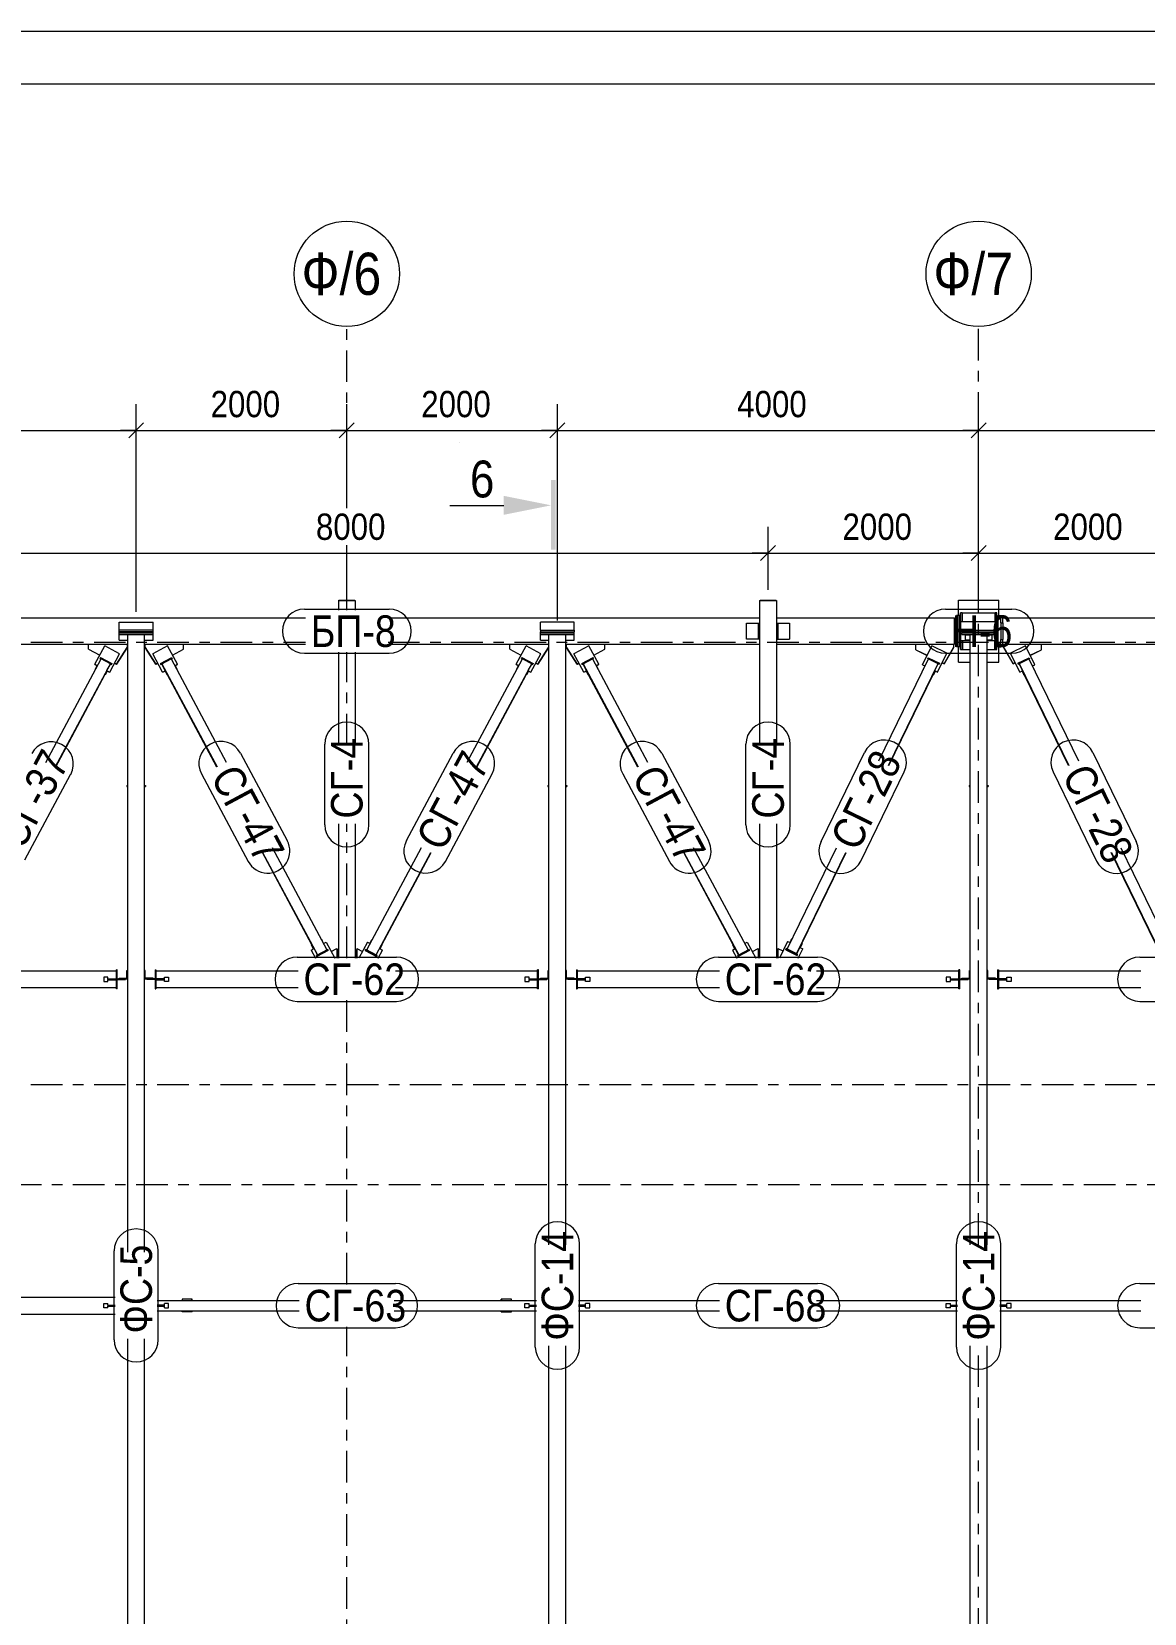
# Model space of a CAD drawing. Header units: millimetres. Extents: x -59 to 782, y -224 to 370.
# Drawn here: x 192.1 to 297.7, y 219.8 to 370 of the extents above; entities that cross this region are included whole.
import ezdxf

# ---------------------------------------------------------------- set-up
doc = ezdxf.new("R2010")
doc.units = ezdxf.units.MM
doc.linetypes.add('XKITLINE00', pattern=[0])
doc.linetypes.add('XKITLINE03', pattern=[6, 3, -1, 1, -1])
for name, color, linetype, lineweight in [('DrawingSheet', 5, 'Continuous', 0), ('Part', 2, 'Continuous', 0), ('PartMark', 3, 'Continuous', 0), ('S-GRID', 1, 'Continuous', 0), ('Section', 6, 'Continuous', 0), ('Z-DIMENSIONS', 1, 'Continuous', 0)]:
    doc.layers.add(name, color=color, linetype=linetype, lineweight=lineweight)
doc.styles.add('GOST type A', font='ARIAL.TTF')

msp = doc.modelspace()

# ---------------------------------------------------------------- hatches: boundary and pattern name
at = {"layer": 'Section'}
for points in [[(241.82, 327.41), (241.82, 320.81), (241.4, 320.81), (241.4, 327.41)], [(241.4, 325.01), (236.9, 324.11), (236.9, 325.91)]]:
    msp.add_hatch(color=256, dxfattribs=at).paths.add_polyline_path(points, flags=17)

# ---------------------------------------------------------------- linework, layer by layer
at = {"layer": 'DrawingSheet', "linetype": 'XKITLINE00', "lineweight": 0}
for p, q in [((781.8, 370), (-59.2, 370)), ((776.8, 365), (-39.2, 365))]:
    msp.add_line(p, q, dxfattribs=at)
at = {"layer": 'Part', "linetype": 'XKITLINE00', "lineweight": 0}
for p, q in [((221.2, 315.97), (222.8, 315.97)), ((221.2, 315.97), (221.2, 315.06)), ((221.24, 315.98), (221.24, 316.01)), ((221.24, 316.01), (222.76, 316.01)), ((221.24, 315.97), (221.24, 316.01)), ((221.24, 315.97), (221.24, 315.98)), ((222.76, 315.97), (222.76, 316.01)), ((222.8, 315.97), (222.8, 315.06)), ((261.2, 315.97), (262.8, 315.97)), ((261.2, 315.97), (261.2, 302.22)), ((261.24, 315.98), (261.24, 316.01)), ((261.24, 316.01), (262.76, 316.01)), ((261.24, 315.97), (261.24, 316.01)), ((261.24, 315.97), (261.24, 315.98)), ((262.76, 315.97), (262.76, 316.01)), ((262.8, 315.97), (262.8, 302.22)), ((280.1, 314.56), (280.1, 316)), ((280.1, 316), (283.9, 316)), ((283.9, 314.56), (283.9, 316)), ((182.8, 314.31), (218.08, 314.31)), ((225.92, 314.31), (261.2, 314.31)), ((262.8, 314.31), (279.72, 314.31)), ((279.72, 313.86), (279.72, 314.31)), ((280.18, 314.56), (279.88, 314.56)), ((279.88, 313.86), (279.88, 314.56)), ((280.18, 311.56), (280.18, 314.56)), ((280.18, 314.06), (280.29, 314.06)), ((280.44, 314.8), (280.29, 314.8)), ((280.29, 313.96), (280.29, 314.8)), ((280.44, 313.96), (280.44, 314.8)), ((280.45, 313.96), (280.45, 314.8)), ((280.45, 314.8), (283.55, 314.8)), ((283.55, 314.8), (283.55, 313.96)), ((283.71, 314.8), (283.56, 314.8)), ((283.56, 314.8), (283.56, 313.96)), ((283.71, 313.96), (283.71, 314.8)), ((283.71, 314.06), (283.82, 314.06)), ((283.82, 314.56), (283.82, 311.56)), ((283.82, 314.56), (284.12, 314.56)), ((284.12, 313.86), (284.12, 314.56)), ((284.28, 314.31), (301.2, 314.31)), ((284.28, 313.86), (284.28, 314.31)), ((200.4, 313.91), (203.6, 313.91)), ((200.4, 313.14), (200.4, 313.91)), ((200.4, 312.98), (200.4, 313.14)), ((203.6, 313.14), (200.4, 313.14)), ((200.4, 312.9), (200.4, 312.98)), ((203.6, 312.98), (200.4, 312.98)), ((200.4, 312.74), (200.4, 312.9)), ((200.4, 312.9), (203.6, 312.9)), ((200.4, 312.21), (200.4, 312.74)), ((200.4, 312.74), (203.6, 312.74)), ((201.2, 254.09), (201.2, 312.74)), ((202.8, 254.09), (202.8, 312.74)), ((203.6, 313.14), (203.6, 313.91)), ((203.6, 312.98), (203.6, 313.14)), ((203.6, 312.9), (203.6, 312.98)), ((203.6, 312.74), (203.6, 312.9)), ((203.6, 312.21), (203.6, 312.74)), ((243.6, 313.91), (240.4, 313.91)), ((240.4, 313.14), (240.4, 313.91)), ((240.4, 313.14), (243.6, 313.14)), ((240.4, 313.14), (240.4, 312.98)), ((240.4, 312.9), (240.4, 312.98)), ((240.4, 312.98), (243.6, 312.98)), ((240.4, 312.74), (240.4, 312.9)), ((240.4, 312.9), (243.6, 312.9)), ((240.4, 312.21), (240.4, 312.74)), ((240.4, 312.74), (243.6, 312.74)), ((241.2, 254.77), (241.2, 312.74)), ((242.8, 254.77), (242.8, 312.74)), ((243.6, 313.14), (243.6, 313.91)), ((243.6, 313.14), (243.6, 312.98)), ((243.6, 312.9), (243.6, 312.98)), ((243.6, 312.74), (243.6, 312.9)), ((243.6, 312.21), (243.6, 312.74)), ((259.95, 312.31), (259.95, 313.81)), ((259.95, 313.81), (261.2, 313.81)), ((261.08, 312.31), (261.08, 313.81)), ((262.8, 313.81), (262.92, 313.81)), ((262.92, 313.81), (262.92, 312.31)), ((262.92, 313.81), (264.05, 313.81)), ((264.05, 313.81), (264.05, 312.31)), ((279.88, 313.86), (279.72, 313.86)), ((279.72, 312.26), (279.72, 313.86)), ((279.88, 312.26), (279.88, 313.86)), ((283.71, 313.96), (280.29, 313.96)), ((280.29, 313.96), (280.29, 312.16)), ((280.4, 312.98), (280.4, 313.14)), ((280.4, 313.14), (283.6, 313.14)), ((280.4, 312.98), (283.6, 312.98)), ((280.4, 312.74), (280.4, 312.9)), ((280.4, 312.9), (283.6, 312.9)), ((280.4, 312.74), (283.6, 312.74)), ((280.75, 312.71), (281.2, 312.71)), ((280.75, 312.21), (280.75, 312.71)), ((281.2, 254.77), (281.2, 312.74)), ((282.8, 254.77), (282.8, 312.74)), ((282.8, 312.71), (283.25, 312.71)), ((283.25, 312.71), (283.25, 312.21)), ((283.6, 312.98), (283.6, 313.14)), ((283.6, 312.74), (283.6, 312.9)), ((283.71, 312.16), (283.71, 313.96)), ((284.12, 313.86), (284.12, 312.26)), ((284.12, 313.86), (284.28, 313.86)), ((284.28, 313.86), (284.28, 312.26)), ((182.8, 311.81), (201.2, 311.81)), ((197.49, 311.35), (197.49, 311.81)), ((197.49, 311.81), (201.14, 311.81)), ((197.49, 311.34), (197.49, 311.35)), ((197.49, 311.35), (198.54, 310.78)), ((197.49, 311.34), (198.54, 310.78)), ((198.07, 309.91), (199.02, 311.67)), ((200.43, 310.92), (199.02, 311.67)), ((200.13, 309.93), (201.14, 311.51)), ((201.14, 311.51), (200.13, 309.94)), ((200.4, 312.21), (201.2, 312.21)), ((201.14, 311.81), (201.14, 311.51)), ((201.14, 311.51), (201.14, 311.51)), ((202.8, 312.21), (203.6, 312.21)), ((202.8, 311.81), (218.08, 311.81)), ((202.86, 311.51), (202.86, 311.81)), ((202.86, 311.81), (206.51, 311.81)), ((202.86, 311.51), (203.87, 309.93)), ((202.86, 311.51), (202.86, 311.51)), ((203.87, 309.94), (202.86, 311.51)), ((204.98, 311.67), (203.57, 310.92)), ((205.93, 309.91), (204.98, 311.67)), ((205.46, 310.78), (206.51, 311.35)), ((205.46, 310.78), (206.51, 311.34)), ((206.51, 311.35), (206.51, 311.81)), ((206.51, 311.34), (206.51, 311.35)), ((221.2, 311.06), (221.2, 302.22)), ((222.8, 311.06), (222.8, 302.22)), ((225.92, 311.81), (241.2, 311.81)), ((237.49, 311.35), (237.49, 311.81)), ((237.49, 311.81), (241.14, 311.81)), ((237.49, 311.34), (237.49, 311.35)), ((237.49, 311.35), (238.54, 310.78)), ((237.49, 311.34), (238.54, 310.78)), ((238.07, 309.91), (239.02, 311.67)), ((240.43, 310.92), (239.02, 311.67)), ((240.13, 309.93), (241.14, 311.51)), ((241.14, 311.51), (240.13, 309.94)), ((240.4, 312.21), (241.2, 312.21)), ((241.14, 311.81), (241.14, 311.51)), ((241.14, 311.51), (241.14, 311.51)), ((242.8, 312.21), (243.6, 312.21)), ((242.8, 311.81), (261.2, 311.81)), ((242.86, 311.51), (242.86, 311.81)), ((242.86, 311.81), (246.51, 311.81)), ((242.86, 311.51), (243.87, 309.93)), ((242.86, 311.51), (242.86, 311.51)), ((243.87, 309.94), (242.86, 311.51)), ((244.98, 311.67), (243.57, 310.92)), ((245.93, 309.91), (244.98, 311.67)), ((245.46, 310.78), (246.51, 311.35)), ((245.46, 310.78), (246.51, 311.34)), ((246.51, 311.35), (246.51, 311.81)), ((246.51, 311.34), (246.51, 311.35)), ((261.2, 312.31), (259.95, 312.31)), ((262.8, 312.31), (262.92, 312.31)), ((262.8, 311.81), (279.72, 311.81)), ((262.92, 312.31), (264.05, 312.31)), ((276.02, 311.29), (276.02, 311.81)), ((276.02, 311.81), (279.61, 311.81)), ((276.02, 311.28), (276.02, 311.29)), ((276.02, 311.29), (277.1, 310.77)), ((276.02, 311.28), (277.1, 310.76)), ((276.67, 309.87), (277.54, 311.67)), ((278.98, 310.97), (277.54, 311.67)), ((278.1, 309.18), (278.98, 310.97)), ((278.72, 309.97), (279.61, 311.51)), ((279.61, 311.51), (278.72, 309.98)), ((278.98, 310.96), (278.98, 310.97)), ((279.61, 311.81), (279.61, 311.51)), ((279.61, 311.51), (279.61, 311.51)), ((279.72, 311.81), (279.72, 312.26)), ((279.88, 312.26), (279.72, 312.26)), ((279.88, 311.56), (279.88, 312.26)), ((280.18, 311.56), (279.88, 311.56)), ((280.1, 310.12), (280.1, 311.56)), ((280.18, 312.06), (280.29, 312.06)), ((280.29, 311.32), (280.29, 312.16)), ((280.29, 312.16), (281.2, 312.16)), ((280.29, 311.32), (280.44, 311.32)), ((280.44, 311.32), (280.44, 312.16)), ((280.45, 312.16), (280.45, 311.32)), ((280.45, 311.32), (281.2, 311.32)), ((281.2, 312.21), (280.75, 312.21)), ((283.25, 312.21), (282.8, 312.21)), ((282.8, 312.16), (283.71, 312.16)), ((282.8, 311.32), (283.55, 311.32)), ((283.55, 311.32), (283.55, 312.16)), ((283.56, 312.16), (283.56, 311.32)), ((283.56, 311.32), (283.71, 311.32)), ((283.71, 311.32), (283.71, 312.16)), ((283.71, 312.06), (283.82, 312.06)), ((283.82, 311.56), (284.12, 311.56)), ((283.9, 310.12), (283.9, 311.56)), ((284.12, 311.56), (284.12, 312.26)), ((284.12, 312.26), (284.28, 312.26)), ((284.28, 311.81), (284.28, 312.26)), ((284.28, 311.81), (301.2, 311.81)), ((284.39, 311.51), (284.39, 311.81)), ((284.39, 311.81), (287.98, 311.81)), ((284.39, 311.51), (285.28, 309.97)), ((284.39, 311.51), (284.39, 311.51)), ((285.28, 309.98), (284.39, 311.51)), ((286.46, 311.67), (285.02, 310.97)), ((285.9, 309.18), (285.02, 310.97)), ((285.02, 310.97), (285.02, 310.96)), ((287.33, 309.87), (286.46, 311.67)), ((286.9, 310.77), (287.98, 311.29)), ((286.9, 310.76), (287.98, 311.28)), ((287.98, 311.29), (287.98, 311.81)), ((287.98, 311.28), (287.98, 311.29)), ((193.42, 300.6), (198.68, 310.43)), ((194.3, 300.13), (199.56, 309.96)), ((198.07, 309.91), (198.3, 309.79)), ((198.07, 309.9), (198.07, 309.91)), ((198.07, 309.9), (198.3, 309.78)), ((198.3, 309.8), (198.12, 309.44)), ((198.3, 309.8), (198.33, 309.78)), ((198.62, 310.56), (198.59, 310.49)), ((198.59, 310.49), (199.65, 309.92)), ((198.59, 310.45), (198.59, 310.49)), ((198.59, 310.45), (198.67, 310.41)), ((198.62, 310.56), (199.69, 309.99)), ((199.56, 309.96), (198.68, 310.43)), ((199.23, 309.31), (199.56, 309.93)), ((199.49, 309.16), (200.43, 310.92)), ((199.49, 309.15), (200.43, 310.91)), ((199.56, 309.93), (199.56, 309.96)), ((199.56, 309.93), (199.65, 309.88)), ((199.65, 309.92), (199.69, 309.99)), ((199.65, 309.88), (199.69, 309.95)), ((199.65, 309.92), (199.65, 309.88)), ((199.69, 309.99), (199.69, 309.95)), ((199.95, 310.03), (200.13, 309.93)), ((199.96, 310.03), (200.13, 309.94)), ((200.13, 309.93), (200.13, 309.94)), ((200.43, 310.91), (200.43, 310.92)), ((204.51, 309.16), (203.57, 310.92)), ((203.57, 310.92), (203.57, 310.91)), ((204.51, 309.15), (203.57, 310.91)), ((203.87, 309.93), (204.05, 310.03)), ((203.87, 309.94), (204.04, 310.03)), ((203.87, 309.93), (203.87, 309.94)), ((204.31, 309.99), (205.38, 310.56)), ((204.31, 309.99), (204.31, 309.95)), ((204.31, 309.99), (204.35, 309.92)), ((204.31, 309.95), (204.35, 309.88)), ((204.35, 309.92), (205.41, 310.49)), ((204.35, 309.88), (204.44, 309.93)), ((204.35, 309.88), (204.35, 309.92)), ((204.44, 309.96), (205.32, 310.43)), ((204.44, 309.93), (204.44, 309.96)), ((204.44, 309.96), (209.68, 300.16)), ((204.77, 309.31), (204.44, 309.93)), ((205.32, 310.43), (210.56, 300.63)), ((205.33, 310.41), (205.41, 310.45)), ((205.38, 310.56), (205.41, 310.49)), ((205.41, 310.49), (205.41, 310.45)), ((205.67, 309.78), (205.7, 309.8)), ((205.7, 309.79), (205.93, 309.91)), ((205.7, 309.78), (205.93, 309.9)), ((205.88, 309.44), (205.7, 309.8)), ((205.93, 309.9), (205.93, 309.91)), ((233.44, 300.63), (238.68, 310.43)), ((234.32, 300.16), (239.56, 309.96)), ((238.07, 309.91), (238.3, 309.79)), ((238.07, 309.9), (238.07, 309.91)), ((238.07, 309.9), (238.3, 309.78)), ((238.3, 309.8), (238.12, 309.44)), ((238.3, 309.8), (238.33, 309.78)), ((238.62, 310.56), (238.59, 310.49)), ((238.59, 310.49), (239.65, 309.92)), ((238.59, 310.45), (238.59, 310.49)), ((238.59, 310.45), (238.67, 310.41)), ((238.62, 310.56), (239.69, 309.99)), ((239.56, 309.96), (238.68, 310.43)), ((239.23, 309.31), (239.56, 309.93)), ((239.49, 309.16), (240.43, 310.92)), ((239.49, 309.15), (240.43, 310.91)), ((239.56, 309.93), (239.56, 309.96)), ((239.56, 309.93), (239.65, 309.88)), ((239.65, 309.92), (239.69, 309.99)), ((239.65, 309.88), (239.69, 309.95)), ((239.65, 309.92), (239.65, 309.88)), ((239.69, 309.99), (239.69, 309.95)), ((239.95, 310.03), (240.13, 309.93)), ((239.96, 310.03), (240.13, 309.94)), ((240.13, 309.93), (240.13, 309.94)), ((240.43, 310.91), (240.43, 310.92)), ((244.51, 309.16), (243.57, 310.92)), ((243.57, 310.92), (243.57, 310.91)), ((244.51, 309.15), (243.57, 310.91)), ((243.87, 309.93), (244.05, 310.03)), ((243.87, 309.94), (244.04, 310.03)), ((243.87, 309.93), (243.87, 309.94)), ((244.31, 309.99), (245.38, 310.56)), ((244.31, 309.99), (244.31, 309.95)), ((244.31, 309.99), (244.35, 309.92)), ((244.31, 309.95), (244.35, 309.88)), ((244.35, 309.92), (245.41, 310.49)), ((244.35, 309.88), (244.44, 309.93)), ((244.35, 309.88), (244.35, 309.92)), ((244.44, 309.96), (245.32, 310.43)), ((244.44, 309.93), (244.44, 309.96)), ((244.44, 309.96), (249.68, 300.16)), ((244.77, 309.31), (244.44, 309.93)), ((245.32, 310.43), (250.56, 300.63)), ((245.33, 310.41), (245.41, 310.45)), ((245.38, 310.56), (245.41, 310.49)), ((245.41, 310.49), (245.41, 310.45)), ((245.67, 309.78), (245.7, 309.8)), ((245.7, 309.79), (245.93, 309.91)), ((245.7, 309.78), (245.93, 309.9)), ((245.88, 309.44), (245.7, 309.8)), ((245.93, 309.9), (245.93, 309.91)), ((272.53, 300.74), (277.25, 310.42)), ((273.43, 300.31), (278.15, 309.98)), ((276.67, 309.87), (276.89, 309.76)), ((276.67, 309.87), (276.67, 309.87)), ((276.67, 309.87), (276.89, 309.76)), ((276.9, 309.77), (276.72, 309.41)), ((276.9, 309.77), (276.93, 309.76)), ((277.19, 310.54), (277.16, 310.47)), ((277.16, 310.47), (278.24, 309.94)), ((277.16, 310.43), (277.16, 310.47)), ((277.16, 310.43), (277.24, 310.39)), ((277.19, 310.54), (278.28, 310.02)), ((278.15, 309.98), (277.25, 310.42)), ((277.84, 309.31), (278.15, 309.95)), ((278.1, 309.17), (278.98, 310.96)), ((278.15, 309.95), (278.15, 309.98)), ((278.15, 309.95), (278.24, 309.91)), ((278.24, 309.94), (278.28, 310.02)), ((278.24, 309.91), (278.28, 309.98)), ((278.24, 309.94), (278.24, 309.91)), ((278.28, 310.02), (278.28, 309.98)), ((278.54, 310.07), (278.72, 309.98)), ((278.54, 310.06), (278.72, 309.97)), ((278.72, 309.97), (278.72, 309.98)), ((280.1, 310.12), (281.2, 310.12)), ((282.8, 310.12), (283.9, 310.12)), ((285.9, 309.17), (285.02, 310.96)), ((285.28, 309.98), (285.46, 310.07)), ((285.28, 309.97), (285.46, 310.06)), ((285.28, 309.97), (285.28, 309.98)), ((285.72, 310.02), (286.81, 310.54)), ((285.72, 310.02), (285.72, 309.98)), ((285.72, 310.02), (285.76, 309.94)), ((285.72, 309.98), (285.76, 309.91)), ((285.76, 309.94), (286.84, 310.47)), ((285.76, 309.91), (285.85, 309.95)), ((285.76, 309.91), (285.76, 309.94)), ((285.85, 309.98), (286.75, 310.42)), ((285.85, 309.95), (285.85, 309.98)), ((285.85, 309.98), (290.57, 300.31)), ((286.16, 309.31), (285.85, 309.95)), ((286.75, 310.42), (291.47, 300.74)), ((286.76, 310.39), (286.84, 310.43)), ((286.81, 310.54), (286.84, 310.47)), ((286.84, 310.47), (286.84, 310.43)), ((287.07, 309.76), (287.1, 309.77)), ((287.28, 309.41), (287.1, 309.77)), ((287.11, 309.76), (287.33, 309.87)), ((287.11, 309.76), (287.33, 309.87)), ((287.33, 309.87), (287.33, 309.87)), ((194.33, 300.11), (199.04, 308.92)), ((198.12, 309.44), (198.12, 309.42)), ((198.12, 309.44), (198.14, 309.43)), ((198.12, 309.42), (198.13, 309.41)), ((199.22, 309.31), (199.03, 308.96)), ((199.03, 308.96), (199.03, 308.93)), ((199.03, 308.96), (199.07, 308.94)), ((199.03, 308.93), (199.07, 308.91)), ((199.07, 308.94), (199.26, 309.29)), ((199.26, 309.26), (199.07, 308.91)), ((199.07, 308.91), (199.07, 308.94)), ((199.22, 309.31), (199.26, 309.29)), ((199.26, 309.29), (199.26, 309.26)), ((199.26, 309.28), (199.49, 309.16)), ((199.26, 309.27), (199.49, 309.15)), ((199.49, 309.15), (199.49, 309.16)), ((204.51, 309.16), (204.74, 309.28)), ((204.51, 309.15), (204.74, 309.27)), ((204.51, 309.15), (204.51, 309.16)), ((204.74, 309.29), (204.78, 309.31)), ((204.74, 309.29), (204.93, 308.94)), ((204.74, 309.26), (204.74, 309.29)), ((204.74, 309.26), (204.93, 308.91)), ((204.97, 308.96), (204.78, 309.31)), ((204.93, 308.94), (204.97, 308.96)), ((204.93, 308.91), (204.93, 308.94)), ((204.93, 308.91), (204.97, 308.93)), ((209.65, 300.15), (204.96, 308.92)), ((204.97, 308.93), (204.97, 308.96)), ((205.86, 309.43), (205.88, 309.44)), ((205.87, 309.41), (205.88, 309.42)), ((205.88, 309.42), (205.88, 309.44)), ((234.35, 300.15), (239.04, 308.92)), ((238.12, 309.44), (238.12, 309.42)), ((238.12, 309.44), (238.14, 309.43)), ((238.12, 309.42), (238.13, 309.41)), ((239.22, 309.31), (239.03, 308.96)), ((239.03, 308.96), (239.03, 308.93)), ((239.03, 308.96), (239.07, 308.94)), ((239.03, 308.93), (239.07, 308.91)), ((239.07, 308.94), (239.26, 309.29)), ((239.26, 309.26), (239.07, 308.91)), ((239.07, 308.91), (239.07, 308.94)), ((239.22, 309.31), (239.26, 309.29)), ((239.26, 309.29), (239.26, 309.26)), ((239.26, 309.28), (239.49, 309.16)), ((239.26, 309.27), (239.49, 309.15)), ((239.49, 309.15), (239.49, 309.16)), ((244.51, 309.16), (244.74, 309.28)), ((244.51, 309.15), (244.74, 309.27)), ((244.51, 309.15), (244.51, 309.16)), ((244.74, 309.29), (244.78, 309.31)), ((244.74, 309.29), (244.93, 308.94)), ((244.74, 309.26), (244.74, 309.29)), ((244.74, 309.26), (244.93, 308.91)), ((244.97, 308.96), (244.78, 309.31)), ((244.93, 308.94), (244.97, 308.96)), ((244.93, 308.91), (244.93, 308.94)), ((244.93, 308.91), (244.97, 308.93)), ((249.65, 300.15), (244.96, 308.92)), ((244.97, 308.93), (244.97, 308.96)), ((245.86, 309.43), (245.88, 309.44)), ((245.87, 309.41), (245.88, 309.42)), ((245.88, 309.42), (245.88, 309.44)), ((273.46, 300.29), (277.67, 308.93)), ((276.72, 309.41), (276.72, 309.39)), ((276.72, 309.41), (276.75, 309.4)), ((276.72, 309.39), (276.74, 309.38)), ((277.83, 309.32), (277.66, 308.96)), ((277.66, 308.96), (277.66, 308.93)), ((277.66, 308.96), (277.7, 308.94)), ((277.66, 308.93), (277.7, 308.91)), ((277.7, 308.94), (277.87, 309.3)), ((277.87, 309.27), (277.7, 308.91)), ((277.7, 308.91), (277.7, 308.94)), ((277.83, 309.32), (277.87, 309.3)), ((277.87, 309.3), (277.87, 309.27)), ((277.87, 309.29), (278.1, 309.18)), ((277.87, 309.28), (278.1, 309.17)), ((278.1, 309.17), (278.1, 309.18)), ((285.9, 309.18), (286.13, 309.29)), ((285.9, 309.17), (286.13, 309.28)), ((285.9, 309.17), (285.9, 309.18)), ((286.13, 309.3), (286.17, 309.32)), ((286.13, 309.3), (286.3, 308.94)), ((286.13, 309.27), (286.13, 309.3)), ((286.13, 309.27), (286.3, 308.91)), ((286.34, 308.96), (286.17, 309.32)), ((286.3, 308.94), (286.34, 308.96)), ((286.3, 308.91), (286.3, 308.94)), ((286.3, 308.91), (286.34, 308.93)), ((290.54, 300.29), (286.33, 308.93)), ((286.34, 308.93), (286.34, 308.96)), ((287.25, 309.4), (287.28, 309.41)), ((287.26, 309.38), (287.28, 309.39)), ((287.28, 309.39), (287.28, 309.41)), ((201.1, 298.4), (201.2, 298.4)), ((201.1, 298.4), (201.1, 298.32)), ((201.1, 298.32), (201.2, 298.32)), ((202.8, 298.4), (202.9, 298.4)), ((202.8, 298.32), (202.9, 298.32)), ((202.9, 298.4), (202.9, 298.32)), ((241.1, 298.4), (241.2, 298.4)), ((241.1, 298.4), (241.1, 298.32)), ((241.1, 298.32), (241.2, 298.32)), ((242.8, 298.4), (242.9, 298.4)), ((242.8, 298.32), (242.9, 298.32)), ((242.9, 298.4), (242.9, 298.32)), ((281.1, 298.4), (281.2, 298.4)), ((281.1, 298.4), (281.1, 298.32)), ((281.1, 298.32), (281.2, 298.32)), ((282.8, 298.4), (282.9, 298.4)), ((282.8, 298.32), (282.9, 298.32)), ((282.9, 298.4), (282.9, 298.32)), ((221.2, 294.76), (221.2, 282)), ((222.8, 294.76), (222.8, 282)), ((261.2, 294.76), (261.2, 282)), ((262.8, 294.76), (262.8, 282)), ((218.68, 283.26), (213.99, 292.04)), ((214.01, 292.05), (219.22, 282.31)), ((214.9, 292.52), (220.1, 282.78)), ((223.9, 282.78), (229.1, 292.52)), ((224.78, 282.31), (229.99, 292.05)), ((225.32, 283.26), (230.01, 292.04)), ((258.68, 283.26), (253.99, 292.04)), ((254.01, 292.05), (259.22, 282.31)), ((254.9, 292.52), (260.1, 282.78)), ((263.82, 282.86), (268.5, 292.48)), ((264.71, 282.42), (269.4, 292.04)), ((265.22, 283.39), (269.43, 292.03)), ((298.78, 283.39), (294.57, 292.03)), ((294.6, 292.04), (299.29, 282.42)), ((295.5, 292.48), (300.18, 282.86)), ((218.62, 282.77), (218.89, 282.91)), ((218.62, 282.77), (218.62, 282.76)), ((218.62, 282.77), (219.03, 282)), ((218.62, 282.76), (219.03, 282)), ((218.7, 283.27), (218.66, 283.25)), ((218.66, 283.23), (218.66, 283.25)), ((218.66, 283.25), (218.85, 282.9)), ((218.84, 282.89), (218.66, 283.23)), ((218.89, 282.92), (218.7, 283.27)), ((218.89, 282.92), (218.85, 282.9)), ((218.85, 282.9), (218.85, 282.89)), ((218.89, 282.91), (218.89, 282.92)), ((219.21, 282.3), (218.89, 282.91)), ((220.2, 282.83), (219.13, 282.26)), ((220.24, 282.76), (219.17, 282.19)), ((220.24, 282.72), (219.17, 282.16)), ((219.62, 283.76), (219.59, 283.75)), ((219.8, 283.41), (219.62, 283.76)), ((219.78, 283.39), (220.03, 283.52)), ((219.8, 283.41), (219.78, 283.39)), ((219.8, 283.4), (219.8, 283.41)), ((220.03, 283.52), (220.85, 282)), ((220.24, 282.76), (220.2, 282.83)), ((220.24, 282.72), (220.24, 282.76)), ((220.51, 282.64), (221.06, 282.93)), ((221.06, 282.93), (221.06, 282)), ((221.2, 282.8), (221.08, 282.8)), ((221.08, 282.8), (221.08, 282)), ((222.8, 282.8), (222.92, 282.8)), ((222.92, 282.8), (222.92, 282)), ((222.94, 282.93), (222.94, 282)), ((222.94, 282.93), (223.49, 282.64)), ((223.97, 283.52), (223.15, 282)), ((223.76, 282.76), (223.8, 282.83)), ((224.83, 282.19), (223.76, 282.76)), ((223.76, 282.76), (223.76, 282.72)), ((223.76, 282.72), (224.83, 282.16)), ((224.87, 282.26), (223.8, 282.83)), ((223.97, 283.52), (224.22, 283.39)), ((224.2, 283.41), (224.38, 283.76)), ((224.22, 283.39), (224.2, 283.41)), ((224.2, 283.4), (224.2, 283.41)), ((224.38, 283.76), (224.41, 283.75)), ((224.79, 282.3), (225.11, 282.91)), ((224.97, 282), (225.38, 282.77)), ((224.97, 282), (225.38, 282.76)), ((225.11, 282.92), (225.3, 283.27)), ((225.15, 282.9), (225.11, 282.92)), ((225.11, 282.91), (225.11, 282.92)), ((225.11, 282.91), (225.38, 282.77)), ((225.34, 283.25), (225.15, 282.9)), ((225.15, 282.89), (225.15, 282.9)), ((225.16, 282.89), (225.34, 283.23)), ((225.3, 283.27), (225.34, 283.25)), ((225.34, 283.23), (225.34, 283.25)), ((225.38, 282.77), (225.38, 282.76)), ((258.62, 282.77), (258.89, 282.91)), ((258.62, 282.77), (258.62, 282.76)), ((258.62, 282.77), (259.03, 282)), ((258.62, 282.76), (259.03, 282)), ((258.7, 283.27), (258.66, 283.25)), ((258.66, 283.23), (258.66, 283.25)), ((258.66, 283.25), (258.85, 282.9)), ((258.84, 282.89), (258.66, 283.23)), ((258.89, 282.92), (258.7, 283.27)), ((258.89, 282.92), (258.85, 282.9)), ((258.85, 282.9), (258.85, 282.89)), ((258.89, 282.91), (258.89, 282.92)), ((259.21, 282.3), (258.89, 282.91)), ((260.2, 282.83), (259.13, 282.26)), ((260.24, 282.76), (259.17, 282.19)), ((260.24, 282.72), (259.17, 282.16)), ((259.62, 283.76), (259.59, 283.75)), ((259.8, 283.41), (259.62, 283.76)), ((259.78, 283.39), (260.03, 283.52)), ((259.8, 283.41), (259.78, 283.39)), ((259.8, 283.4), (259.8, 283.41)), ((260.03, 283.52), (260.85, 282)), ((260.24, 282.76), (260.2, 282.83)), ((260.24, 282.72), (260.24, 282.76)), ((260.51, 282.64), (261.06, 282.93)), ((261.06, 282.93), (261.06, 282)), ((261.2, 282.8), (261.08, 282.8)), ((261.08, 282.8), (261.08, 282)), ((262.8, 282.8), (262.92, 282.8)), ((262.92, 282.8), (262.92, 282)), ((262.94, 282.93), (262.94, 282)), ((262.94, 282.93), (263.42, 282.7)), ((263.86, 283.6), (263.08, 282)), ((263.68, 282.83), (263.72, 282.91)), ((264.77, 282.31), (263.68, 282.83)), ((263.68, 282.83), (263.68, 282.8)), ((263.68, 282.8), (264.77, 282.27)), ((264.81, 282.38), (263.72, 282.91)), ((263.86, 283.6), (264.12, 283.48)), ((264.09, 283.5), (264.27, 283.86)), ((264.12, 283.48), (264.09, 283.5)), ((264.09, 283.49), (264.09, 283.5)), ((264.27, 283.86), (264.3, 283.84)), ((264.73, 282.42), (265.03, 283.03)), ((264.86, 282), (265.3, 282.9)), ((264.86, 282), (265.3, 282.9)), ((265.03, 283.04), (265.2, 283.4)), ((265.06, 283.03), (265.03, 283.04)), ((265.03, 283.03), (265.03, 283.04)), ((265.03, 283.03), (265.3, 282.9)), ((265.24, 283.38), (265.06, 283.03)), ((265.06, 283.02), (265.06, 283.03)), ((265.07, 283.01), (265.24, 283.36)), ((265.2, 283.4), (265.24, 283.38)), ((265.24, 283.36), (265.24, 283.38)), ((265.3, 282.9), (265.3, 282.9)), ((219.17, 282.19), (219.13, 282.26)), ((219.13, 282.26), (219.13, 282.23)), ((219.17, 282.16), (219.13, 282.23)), ((219.17, 282.19), (219.17, 282.16)), ((224.83, 282.19), (224.87, 282.26)), ((224.83, 282.16), (224.87, 282.23)), ((224.83, 282.16), (224.83, 282.19)), ((224.87, 282.23), (224.87, 282.26)), ((259.17, 282.19), (259.13, 282.26)), ((259.13, 282.26), (259.13, 282.23)), ((259.17, 282.16), (259.13, 282.23)), ((259.17, 282.19), (259.17, 282.16)), ((264.77, 282.31), (264.81, 282.38)), ((264.77, 282.27), (264.81, 282.34)), ((264.77, 282.27), (264.77, 282.31)), ((264.81, 282.34), (264.81, 282.38)), ((186.64, 280.8), (200.12, 280.8)), ((199.32, 280.2), (198.92, 280.2)), ((198.92, 280.2), (198.92, 279.8)), ((198.92, 279.8), (199.32, 279.8)), ((199.32, 280.04), (199.32, 280.2)), ((199.32, 280.05), (200.12, 280.05)), ((199.32, 280.04), (199.32, 279.96)), ((199.32, 280.04), (201, 280.04)), ((199.32, 279.8), (199.32, 279.96)), ((199.32, 279.96), (201, 279.96)), ((199.32, 279.95), (200.12, 279.95)), ((200.2, 280.9), (200.12, 280.9)), ((200.12, 280.04), (200.12, 280.9)), ((200.2, 280.04), (200.12, 280.04)), ((200.2, 279.96), (200.12, 279.96)), ((200.12, 279.1), (200.12, 279.96)), ((200.2, 280.04), (200.2, 280.9)), ((200.2, 279.1), (200.2, 279.96)), ((200.4, 280.04), (200.4, 280.11)), ((200.4, 280.11), (201.13, 280.11)), ((201, 280.04), (201, 279.96)), ((201, 280.04), (201.2, 280.04)), ((201.13, 280.11), (201.13, 280.84)), ((201.13, 280.84), (201.2, 280.84)), ((202.87, 280.84), (202.8, 280.84)), ((202.8, 280.04), (203, 280.04)), ((202.87, 280.11), (202.87, 280.84)), ((203.6, 280.11), (202.87, 280.11)), ((204.68, 280.04), (203, 280.04)), ((203, 279.96), (203, 280.04)), ((204.68, 279.96), (203, 279.96)), ((203.6, 280.04), (203.6, 280.11)), ((203.8, 280.9), (203.8, 280.04)), ((203.8, 280.9), (203.88, 280.9)), ((203.8, 280.04), (203.88, 280.04)), ((203.8, 279.96), (203.8, 279.1)), ((203.8, 279.96), (203.88, 279.96)), ((203.88, 280.9), (203.88, 280.04)), ((203.88, 280.8), (217.39, 280.8)), ((203.88, 280.05), (204.68, 280.05)), ((203.88, 279.96), (203.88, 279.1)), ((203.88, 279.95), (204.68, 279.95)), ((204.68, 280.2), (205.08, 280.2)), ((204.68, 280.04), (204.68, 280.2)), ((204.68, 279.96), (204.68, 280.04)), ((204.68, 279.8), (204.68, 279.96)), ((205.08, 279.8), (204.68, 279.8)), ((205.08, 280.2), (205.08, 279.8)), ((226.61, 280.8), (240.12, 280.8)), ((239.32, 280.2), (238.92, 280.2)), ((238.92, 280.2), (238.92, 279.8)), ((238.92, 279.8), (239.32, 279.8)), ((239.32, 280.04), (239.32, 280.2)), ((239.32, 280.05), (240.12, 280.05)), ((239.32, 280.04), (239.32, 279.96)), ((239.32, 280.04), (241, 280.04)), ((239.32, 279.8), (239.32, 279.96)), ((239.32, 279.96), (241, 279.96)), ((239.32, 279.95), (240.12, 279.95)), ((240.2, 280.9), (240.12, 280.9)), ((240.12, 280.04), (240.12, 280.9)), ((240.2, 280.04), (240.12, 280.04)), ((240.2, 279.96), (240.12, 279.96)), ((240.12, 279.1), (240.12, 279.96)), ((240.2, 280.04), (240.2, 280.9)), ((240.2, 279.1), (240.2, 279.96)), ((240.4, 280.04), (240.4, 280.11)), ((240.4, 280.11), (241.13, 280.11)), ((241, 280.04), (241, 279.96)), ((241, 280.04), (241.2, 280.04)), ((241.13, 280.11), (241.13, 280.84)), ((241.13, 280.84), (241.2, 280.84)), ((242.87, 280.84), (242.8, 280.84)), ((242.8, 280.04), (243, 280.04)), ((242.87, 280.11), (242.87, 280.84)), ((243.6, 280.11), (242.87, 280.11)), ((244.68, 280.04), (243, 280.04)), ((243, 279.96), (243, 280.04)), ((244.68, 279.96), (243, 279.96)), ((243.6, 280.04), (243.6, 280.11)), ((243.8, 280.9), (243.8, 280.04)), ((243.8, 280.9), (243.88, 280.9)), ((243.8, 280.04), (243.88, 280.04)), ((243.8, 279.96), (243.8, 279.1)), ((243.8, 279.96), (243.88, 279.96)), ((243.88, 280.9), (243.88, 280.04)), ((243.88, 280.8), (257.39, 280.8)), ((243.88, 280.05), (244.68, 280.05)), ((243.88, 279.96), (243.88, 279.1)), ((243.88, 279.95), (244.68, 279.95)), ((244.68, 280.2), (245.08, 280.2)), ((244.68, 280.04), (244.68, 280.2)), ((244.68, 279.96), (244.68, 280.04)), ((244.68, 279.8), (244.68, 279.96)), ((245.08, 279.8), (244.68, 279.8)), ((245.08, 280.2), (245.08, 279.8)), ((266.61, 280.8), (280.12, 280.8)), ((279.32, 280.2), (278.92, 280.2)), ((278.92, 280.2), (278.92, 279.8)), ((278.92, 279.8), (279.32, 279.8)), ((279.32, 280.04), (279.32, 280.2)), ((279.32, 280.05), (280.12, 280.05)), ((279.32, 280.04), (279.32, 279.96)), ((279.32, 280.04), (281, 280.04)), ((279.32, 279.8), (279.32, 279.96)), ((279.32, 279.96), (281, 279.96)), ((279.32, 279.95), (280.12, 279.95)), ((280.2, 280.9), (280.12, 280.9)), ((280.12, 280.04), (280.12, 280.9)), ((280.2, 280.04), (280.12, 280.04)), ((280.2, 279.96), (280.12, 279.96)), ((280.12, 279.1), (280.12, 279.96)), ((280.2, 280.04), (280.2, 280.9)), ((280.2, 279.1), (280.2, 279.96)), ((280.4, 280.04), (280.4, 280.11)), ((280.4, 280.11), (281.13, 280.11)), ((281, 280.04), (281, 279.96)), ((281, 280.04), (281.2, 280.04)), ((281.13, 280.11), (281.13, 280.84)), ((281.13, 280.84), (281.2, 280.84)), ((282.87, 280.84), (282.8, 280.84)), ((282.8, 280.04), (283, 280.04)), ((282.87, 280.11), (282.87, 280.84)), ((283.6, 280.11), (282.87, 280.11)), ((284.68, 280.04), (283, 280.04)), ((283, 279.96), (283, 280.04)), ((284.68, 279.96), (283, 279.96)), ((283.6, 280.04), (283.6, 280.11)), ((283.8, 280.9), (283.8, 280.04)), ((283.8, 280.9), (283.88, 280.9)), ((283.8, 280.04), (283.88, 280.04)), ((283.8, 279.96), (283.8, 279.1)), ((283.8, 279.96), (283.88, 279.96)), ((283.88, 280.9), (283.88, 280.04)), ((283.88, 280.8), (297.39, 280.8)), ((283.88, 280.05), (284.68, 280.05)), ((283.88, 279.96), (283.88, 279.1)), ((283.88, 279.95), (284.68, 279.95)), ((284.68, 280.2), (285.08, 280.2)), ((284.68, 280.04), (284.68, 280.2)), ((284.68, 279.96), (284.68, 280.04)), ((284.68, 279.8), (284.68, 279.96)), ((285.08, 279.8), (284.68, 279.8)), ((285.08, 280.2), (285.08, 279.8)), ((186.64, 279.2), (200.12, 279.2)), ((200.2, 279.1), (200.12, 279.1)), ((203.8, 279.1), (203.88, 279.1)), ((203.88, 279.2), (217.39, 279.2)), ((226.61, 279.2), (240.12, 279.2)), ((240.2, 279.1), (240.12, 279.1)), ((243.8, 279.1), (243.88, 279.1)), ((243.88, 279.2), (257.39, 279.2)), ((266.61, 279.2), (280.12, 279.2)), ((280.2, 279.1), (280.12, 279.1)), ((283.8, 279.1), (283.88, 279.1)), ((283.88, 279.2), (297.39, 279.2)), ((186.64, 249.8), (200, 249.8)), ((204, 249.5), (217.49, 249.5)), ((207.33, 249.6), (206.37, 249.6)), ((206.37, 249.6), (206.37, 249.5)), ((207.28, 249.5), (207.28, 249.6)), ((207.33, 249.5), (207.33, 249.6)), ((226.51, 249.5), (240, 249.5)), ((237.63, 249.6), (236.67, 249.6)), ((236.67, 249.5), (236.67, 249.6)), ((236.72, 249.5), (236.72, 249.6)), ((237.63, 249.5), (237.63, 249.6)), ((244, 249.5), (257.39, 249.5)), ((266.61, 249.5), (280, 249.5)), ((284, 249.5), (297.39, 249.5)), ((186.64, 248.2), (200, 248.2)), ((198.92, 248.8), (198.92, 249.2)), ((198.92, 249.2), (199.32, 249.2)), ((199.32, 248.8), (198.92, 248.8)), ((199.32, 249.04), (199.32, 249.2)), ((199.32, 249.05), (200, 249.05)), ((199.32, 249.04), (199.32, 248.96)), ((199.32, 249.04), (200, 249.04)), ((199.32, 248.96), (200, 248.96)), ((199.32, 248.8), (199.32, 248.96)), ((199.32, 248.95), (200, 248.95)), ((204, 249.05), (204.68, 249.05)), ((204.68, 249.04), (204, 249.04)), ((204.68, 248.96), (204, 248.96)), ((204, 248.95), (204.68, 248.95)), ((204, 248.5), (217.49, 248.5)), ((205.08, 249.2), (204.68, 249.2)), ((204.68, 249.04), (204.68, 249.2)), ((204.68, 248.96), (204.68, 249.04)), ((204.68, 248.8), (204.68, 248.96)), ((204.68, 248.8), (205.08, 248.8)), ((205.08, 248.8), (205.08, 249.2)), ((206.37, 248.4), (206.37, 248.5)), ((207.33, 248.4), (206.37, 248.4)), ((207.28, 248.4), (207.28, 248.5)), ((207.33, 248.4), (207.33, 248.5)), ((226.51, 248.5), (240, 248.5)), ((236.67, 248.4), (236.67, 248.5)), ((236.67, 248.4), (237.63, 248.4)), ((236.72, 248.4), (236.72, 248.5)), ((237.63, 248.4), (237.63, 248.5)), ((238.92, 248.8), (238.92, 249.2)), ((238.92, 249.2), (239.32, 249.2)), ((239.32, 248.8), (238.92, 248.8)), ((239.32, 249.04), (239.32, 249.2)), ((239.32, 249.05), (240, 249.05)), ((239.32, 249.04), (239.32, 248.96)), ((239.32, 249.04), (240, 249.04)), ((239.32, 248.8), (239.32, 248.96)), ((239.32, 248.96), (240, 248.96)), ((239.32, 248.95), (240, 248.95)), ((244, 249.05), (244.68, 249.05)), ((244.68, 249.04), (244, 249.04)), ((244.68, 248.96), (244, 248.96)), ((244, 248.95), (244.68, 248.95)), ((244, 248.5), (257.39, 248.5)), ((245.08, 249.2), (244.68, 249.2)), ((244.68, 249.04), (244.68, 249.2)), ((244.68, 248.96), (244.68, 249.04)), ((244.68, 248.8), (244.68, 248.96)), ((244.68, 248.8), (245.08, 248.8)), ((245.08, 248.8), (245.08, 249.2)), ((266.61, 248.5), (280, 248.5)), ((278.92, 248.8), (278.92, 249.2)), ((278.92, 249.2), (279.32, 249.2)), ((279.32, 248.8), (278.92, 248.8)), ((279.32, 249.04), (279.32, 249.2)), ((279.32, 249.05), (280, 249.05)), ((279.32, 249.04), (279.32, 248.96)), ((279.32, 249.04), (280, 249.04)), ((279.32, 248.96), (280, 248.96)), ((279.32, 248.8), (279.32, 248.96)), ((279.32, 248.95), (280, 248.95)), ((284, 249.05), (284.68, 249.05)), ((284.68, 249.04), (284, 249.04)), ((284.68, 248.96), (284, 248.96)), ((284, 248.95), (284.68, 248.95)), ((284, 248.5), (297.39, 248.5)), ((285.08, 249.2), (284.68, 249.2)), ((284.68, 249.04), (284.68, 249.2)), ((284.68, 248.96), (284.68, 249.04)), ((284.68, 248.8), (284.68, 248.96)), ((284.68, 248.8), (285.08, 248.8)), ((285.08, 248.8), (285.08, 249.2)), ((201.2, 187.2), (201.2, 245.85)), ((202.8, 187.2), (202.8, 245.85)), ((241.2, 187.2), (241.2, 245.17)), ((242.8, 187.2), (242.8, 245.17)), ((281.2, 187.2), (281.2, 245.17)), ((282.8, 187.2), (282.8, 245.17))]:
    msp.add_line(p, q, dxfattribs=at)
at = {"layer": 'PartMark', "linetype": 'XKITLINE00', "lineweight": 0}
for p, q in [((217.98, 315.16), (226.02, 315.16)), ((278.86, 315.16), (285.14, 315.16)), ((217.98, 310.96), (226.02, 310.96)), ((278.86, 310.96), (285.14, 310.96)), ((219.9, 294.66), (219.9, 302.32)), ((224.1, 294.66), (224.1, 302.32)), ((259.9, 294.66), (259.9, 302.32)), ((264.1, 294.66), (264.1, 302.32)), ((211.91, 301.48), (216.34, 293.17)), ((227.66, 293.17), (232.09, 301.48)), ((251.91, 301.48), (256.34, 293.17)), ((267.03, 293.07), (271.16, 301.54)), ((292.84, 301.54), (296.97, 293.07)), ((191.43, 291.33), (195.78, 299.46)), ((208.2, 299.5), (212.64, 291.19)), ((231.36, 291.19), (235.8, 299.5)), ((248.2, 299.5), (252.64, 291.19)), ((270.81, 291.23), (274.93, 299.7)), ((289.07, 299.7), (293.19, 291.23)), ((217.29, 282.1), (226.71, 282.1)), ((257.29, 282.1), (266.71, 282.1)), ((297.29, 282.1), (306.71, 282.1)), ((217.29, 277.9), (226.71, 277.9)), ((257.29, 277.9), (266.71, 277.9)), ((297.29, 277.9), (306.71, 277.9)), ((199.9, 245.75), (199.9, 254.19)), ((204.1, 245.75), (204.1, 254.19)), ((239.9, 245.07), (239.9, 254.87)), ((244.1, 245.07), (244.1, 254.87)), ((279.9, 245.07), (279.9, 254.87)), ((284.1, 245.07), (284.1, 254.87)), ((217.39, 251.1), (226.61, 251.1)), ((257.29, 251.1), (266.71, 251.1)), ((297.29, 251.1), (306.71, 251.1)), ((217.39, 246.9), (226.61, 246.9)), ((257.29, 246.9), (266.71, 246.9)), ((297.29, 246.9), (306.71, 246.9))]:
    msp.add_line(p, q, dxfattribs=at)
for centre, start, end in [((217.98, 313.06), 90, 270), ((226.02, 313.06), 270, 90), ((278.86, 313.06), 90, 270), ((285.14, 313.06), 270, 90), ((222, 302.32), 0, 180), ((262, 302.32), 0, 180), ((193.93, 300.45), 331.8699, 151.8699), ((210.05, 300.49), 28.1301, 208.1301), ((233.95, 300.49), 331.8699, 151.8699), ((250.05, 300.49), 28.1301, 208.1301), ((273.04, 300.62), 334.013, 154.013), ((290.96, 300.62), 25.987, 205.987), ((222, 294.66), 180, 0), ((262, 294.66), 180, 0), ((214.49, 292.18), 208.1301, 28.1301), ((229.51, 292.18), 151.8699, 331.8699), ((254.49, 292.18), 208.1301, 28.1301), ((268.92, 292.15), 154.013, 334.013), ((295.08, 292.15), 205.987, 25.987), ((217.29, 280), 90, 270), ((226.71, 280), 270, 90), ((257.29, 280), 90, 270), ((266.71, 280), 270, 90), ((297.29, 280), 90, 270), ((242, 254.87), 0, 180), ((282, 254.87), 0, 180), ((202, 254.19), 0, 180), ((217.39, 249), 90, 270), ((226.61, 249), 270, 90), ((257.29, 249), 90, 270), ((266.71, 249), 270, 90), ((297.29, 249), 90, 270), ((202, 245.75), 180, 0), ((242, 245.07), 180, 0), ((282, 245.07), 180, 0)]:
    msp.add_arc(centre, 2.1, start, end, dxfattribs=at)
at = {"layer": 'S-GRID', "linetype": 'XKITLINE03', "lineweight": 0}
for p, q in [((222, 324.73), (222, 342)), ((282, 254.77), (282, 342)), ((222, 315.06), (222, 321.23)), ((-30, 312), (218.08, 312)), ((222, 302.22), (222, 311.06)), ((225.92, 312), (338.08, 312)), ((222, 282), (222, 294.76)), ((222, 251), (222, 278)), ((-30, 270), (722.35, 270)), ((184, 260.5), (710.42, 260.5)), ((222, 190.2), (222, 247)), ((282, 145.28), (282, 245.17))]:
    msp.add_line(p, q, dxfattribs=at)
at = {"layer": 'S-GRID', "linetype": 'XKITLINE00', "lineweight": 0}
for centre in [(222, 347), (282, 347)]:
    msp.add_circle(centre, 5, dxfattribs=at)
at = {"layer": 'Section', "linetype": 'XKITLINE00', "lineweight": 0}
for p, q in [((232.7, 331.01), (232.7, 331.01)), ((232.7, 331.01), (232.7, 331.01)), ((231.8, 325.01), (236.9, 325.01))]:
    msp.add_line(p, q, dxfattribs=at)
at = {"layer": 'Z-DIMENSIONS', "linetype": 'XKITLINE00', "lineweight": 0}
for p, q in [((202, 314.91), (202, 334.63)), ((202, 314.91), (202, 334.63)), ((222, 324.73), (222, 334.63)), ((222, 324.73), (222, 334.63)), ((242, 314.06), (242, 334.63)), ((242, 314.06), (242, 334.63)), ((282, 317), (282, 334.63)), ((282, 317), (282, 334.63)), ((162, 332.13), (202, 332.13)), ((202, 332.13), (200.5, 332.13)), ((202.71, 332.84), (201.29, 331.43)), ((202.71, 332.84), (201.29, 331.43)), ((202, 332.13), (203.5, 332.13)), ((202, 332.13), (222, 332.13)), ((222, 332.13), (220.5, 332.13)), ((222.71, 332.84), (221.29, 331.43)), ((222.71, 332.84), (221.29, 331.43)), ((222, 332.13), (223.5, 332.13)), ((222, 332.13), (242, 332.13)), ((242, 332.13), (240.5, 332.13)), ((242.71, 332.84), (241.29, 331.43)), ((242.71, 332.84), (241.29, 331.43)), ((242, 332.13), (243.5, 332.13)), ((242, 332.13), (282, 332.13)), ((282, 332.13), (280.5, 332.13)), ((282.71, 332.84), (281.29, 331.43)), ((282.71, 332.84), (281.29, 331.43)), ((282, 332.13), (283.5, 332.13)), ((282, 332.13), (322, 332.13)), ((262, 317), (262, 322.98)), ((262, 317), (262, 322.98)), ((282, 317), (282, 322.98)), ((282, 317), (282, 322.98)), ((182, 320.48), (262, 320.48)), ((222, 316.94), (222, 321.23)), ((222, 316.94), (222, 321.23)), ((262, 320.48), (260.5, 320.48)), ((262.71, 321.19), (261.29, 319.77)), ((262.71, 321.19), (261.29, 319.77)), ((262, 320.48), (263.5, 320.48)), ((262, 320.48), (282, 320.48)), ((282, 320.48), (280.5, 320.48)), ((282.71, 321.19), (281.29, 319.77)), ((282.71, 321.19), (281.29, 319.77)), ((282, 320.48), (283.5, 320.48)), ((282, 320.48), (302, 320.48))]:
    msp.add_line(p, q, dxfattribs=at)
at = {"layer": 'Z-DIMENSIONS'}
for p in [(202, 332.13), (202, 332.13), (222, 332.13), (222, 332.13), (242, 332.13), (242, 332.13), (282, 332.13), (282, 332.13), (262, 320.48), (262, 320.48), (282, 320.48), (282, 320.48)]:
    msp.add_point(p, dxfattribs=at)

# ---------------------------------------------------------------- texts
at = {"layer": 'PartMark', "style": 'GOST type A', "width": 0.85}
for s, p in [('БП-8', (218.58, 311.56)), ('Н-6', (279.46, 311.56)), ('СГ-62', (217.89, 278.5)), ('СГ-62', (257.89, 278.5)), ('СГ-63', (217.99, 247.5)), ('СГ-68', (257.89, 247.5))]:
    msp.add_text(s, height=3, dxfattribs=at).set_placement(p)
for s, rotation, p in [('СГ-4', 90.0002, (223.5, 295.26)), ('СГ-4', 90.0002, (263.5, 295.26)), ('СГ-37', 61.868, (191.19, 292.14)), ('СГ-47', 61.868, (231.11, 292.01)), ('СГ-28', 64.0108, (270.53, 292.04)), ('СГ-47', -61.868, (209.01, 299.25)), ('СГ-47', -61.868, (249.01, 299.25)), ('СГ-28', -64.0108, (289.87, 299.42)), ('ФС-14', 90.0002, (243.5, 245.67)), ('ФС-14', 90.0002, (283.5, 245.67)), ('ФС-5', 90.0002, (203.5, 246.35))]:
    msp.add_text(s, height=3, rotation=rotation, dxfattribs=at).set_placement(p)
at = {"layer": 'S-GRID', "style": 'GOST type A', "width": 0.85}
for s, p in [('Ф/6', (217.7, 345)), ('Ф/7', (277.7, 345))]:
    msp.add_text(s, height=4, dxfattribs=at).set_placement(p)
at = {"layer": 'Section', "style": 'GOST type A', "width": 0.85}
msp.add_text('6', height=3.5, dxfattribs=at).set_placement((233.7, 325.76))
at = {"layer": 'Z-DIMENSIONS', "style": 'GOST type A', "width": 0.85}
for s, p in [('2000', (209.07, 333.38)), ('2000', (229.07, 333.38)), ('4000', (259.07, 333.38)), ('8000', (219.07, 321.73)), ('2000', (269.07, 321.73)), ('2000', (289.07, 321.73))]:
    msp.add_text(s, height=2.5, dxfattribs=at).set_placement(p)

doc.saveas('drawing.dxf')
